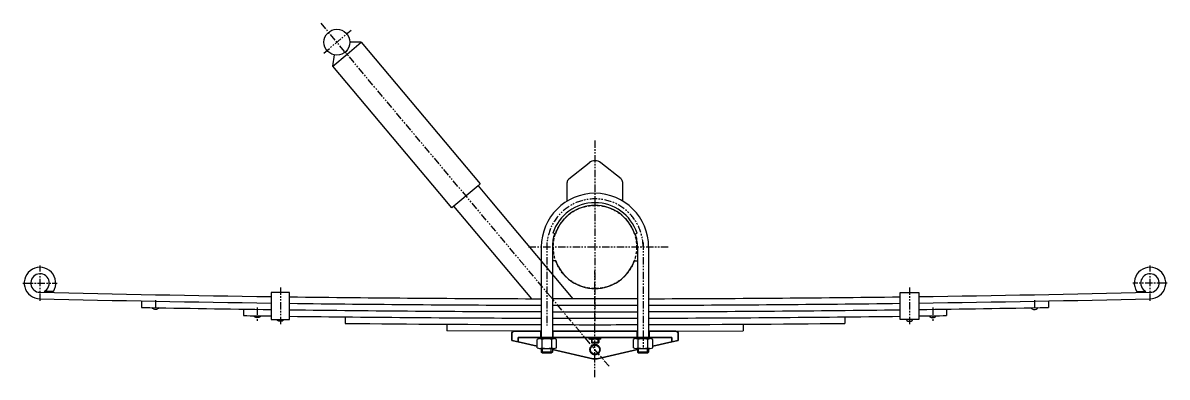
# Model space of a CAD drawing. Header units: millimetres. Extents: x -4667 to 8941, y -1665 to 5310.
# Drawn here: x -2111 to -875, y -276 to 107 of the extents above; entities that cross this region are included whole.
import ezdxf

# ---------------------------------------------------------------- set-up
doc = ezdxf.new("R2010")
doc.units = ezdxf.units.MM
doc.linetypes.add('DASHED2', pattern=[9.525, 6.35, -3.175])
doc.linetypes.add('PHANTOM2', pattern=[31.75, 15.875, -3.175, 3.175, -3.175, 3.175, -3.175])
for name, color, linetype in [('双点划线、', 3, 'PHANTOM2'), ('细实线', 3, 'CONTINUOUS'), ('虚线', 4, 'DASHED2')]:
    doc.layers.add(name, color=color, linetype=linetype)
doc.layers.add('粗实线', color=2, linetype='CONTINUOUS', lineweight=30)

msp = doc.modelspace()

# ---------------------------------------------------------------- linework, layer by layer
at = {"layer": '双点划线、', "ltscale": 0.5}
for p, q in [((-1477.8, -263.8), (-1789.4, 107.5)), ((-1786.1, 74.8), (-1756.6, 99.5)), ((-1493, -19.6), (-1493, -215.1)), ((-1564.7, -134.8), (-1412.6, -134.8)), ((-1545, -129.8), (-1545, -219.6)), ((-1441, -129.8), (-1441, -243.6)), ((-2092.8, -193.2), (-2092.8, -154.9)), ((-1493, -275.5), (-1493, -160.6)), ((-893.1, -193.2), (-893.1, -154.9)), ((-2111.3, -173.8), (-2074.4, -173.8)), ((-1833, -178.5), (-1833, -219.1)), ((-1153, -178.5), (-1153, -219.1)), ((-874.6, -173.8), (-911.5, -173.8)), ((-1968, -192.3), (-1968, -201.6)), ((-1018, -192.3), (-1018, -201.6)), ((-1858, -200.3), (-1858, -215.4)), ((-1128, -200.3), (-1128, -215.4))]:
    msp.add_line(p, q, dxfattribs=at)
msp.add_arc((-1493, -134.8), 52, 0, 180, dxfattribs=at)
at = {"layer": '粗实线', "ltscale": 0.5}
for p, q in [((-1745.7, 86.5), (-1757.9, 86.6)), ((-1761, 73.6), (-1745.7, 86.5)), ((-1745.7, 86.5), (-1617.1, -66.7)), ((-1776.3, 60.8), (-1761, 73.6)), ((-1776.3, 60.8), (-1774.4, 72.9)), ((-1660.6, -77.1), (-1776.3, 60.8)), ((-1521.1, -61.3), (-1499.2, -43.7)), ((-1464.8, -61.3), (-1486.7, -43.7)), ((-1619.4, -68.7), (-1647.8, -92.4)), ((-1617.1, -66.7), (-1619.4, -68.7)), ((-1619.4, -68.7), (-1606.6, -84)), ((-1523, -85.2), (-1523, -65.2)), ((-1463, -85.2), (-1463, -65.2)), ((-1647.8, -92.4), (-1660.6, -77.1)), ((-1606.6, -84), (-1516.9, -190.8)), ((-1561.3, -190.8), (-1645.5, -90.5)), ((-1535.7, -120.7), (-1538.5, -119.8)), ((-1450.2, -120.7), (-1447.5, -119.8)), ((-1551, -134.8), (-1551, -232.8)), ((-1539, -134.8), (-1539, -232.8)), ((-1447, -134.8), (-1447, -232.8)), ((-1435, -134.8), (-1435, -232.8)), ((-1535.4, -149.8), (-1539, -149.8)), ((-1450.5, -149.8), (-1447, -149.8)), ((-2078.4, -182.8), (-2088.4, -182.8)), ((-1823, -184.1), (-1843, -184.1)), ((-1843, -184.1), (-1843, -213.1)), ((-1823, -213.1), (-1823, -184.1)), ((-1163, -184.1), (-1143, -184.1)), ((-1163, -213.1), (-1163, -184.1)), ((-1143, -184.1), (-1143, -213.1)), ((-907.6, -182.8), (-897.5, -182.8)), ((-1983, -193.2), (-1983, -200.2)), ((-1003, -193.2), (-1003, -200.2)), ((-1873, -202), (-1873, -209)), ((-1113, -202), (-1113, -209)), ((-1843, -213.1), (-1823, -213.1)), ((-1763, -210.4), (-1763, -217.4)), ((-1653, -218.3), (-1653, -225.3)), ((-1333, -218.3), (-1333, -225.3)), ((-1223, -210.4), (-1223, -217.4)), ((-1143, -213.1), (-1163, -213.1)), ((-1580, -225.8), (-1653, -225.3)), ((-1555.4, -243.7), (-1555.4, -234.7)), ((-1552.8, -233.8), (-1537.2, -233.8)), ((-1552, -233.8), (-1552, -232.8)), ((-1545, -233.8), (-1552, -233.8)), ((-1550.2, -243.7), (-1550.2, -234.7)), ((-1545, -233.8), (-1546, -232.8)), ((-1545, -232.8), (-1533.5, -232.8)), ((-1545, -233.8), (-1538, -233.8)), ((-1543, -233.8), (-1544, -232.8)), ((-1539.8, -243.7), (-1539.8, -234.7)), ((-1447, -225.8), (-1539, -225.8)), ((-1538, -233.8), (-1538, -232.8)), ((-1534.6, -243.7), (-1534.6, -234.7)), ((-1499.5, -233.9), (-1499.5, -232.8)), ((-1499.5, -233.9), (-1498.7, -234.6)), ((-1487.2, -234.6), (-1498.7, -234.6)), ((-1493, -232.8), (-1493, -233.9)), ((-1487.2, -234.6), (-1486.5, -233.9)), ((-1486.5, -233.9), (-1486.5, -232.8)), ((-1451.4, -243.7), (-1451.4, -234.7)), ((-1448.8, -233.8), (-1433.2, -233.8)), ((-1448, -233.8), (-1448, -232.8)), ((-1441, -233.8), (-1448, -233.8)), ((-1446.2, -243.7), (-1446.2, -234.7)), ((-1441, -233.8), (-1442, -232.8)), ((-1441, -232.8), (-1429.5, -232.8)), ((-1441, -233.8), (-1434, -233.8)), ((-1439, -233.8), (-1440, -232.8)), ((-1435.8, -243.7), (-1435.8, -234.7)), ((-1434, -233.8), (-1434, -232.8)), ((-1430.6, -243.7), (-1430.6, -234.7)), ((-1406, -225.8), (-1333, -225.3)), ((-1552.8, -244.6), (-1537.2, -244.6)), ((-1448.8, -244.6), (-1433.2, -244.6))]:
    msp.add_line(p, q, dxfattribs=at)
at = {"layer": '粗实线', "lineweight": 35, "ltscale": 0.175}
for p, q in [((-1583, -228.8), (-1583, -235.8)), ((-1551.5, -232.8), (-1551.5, -225.8)), ((-1538.5, -232.8), (-1538.5, -225.8)), ((-1447.5, -232.8), (-1447.5, -225.8)), ((-1434.5, -232.8), (-1434.5, -225.8)), ((-1403, -228.8), (-1403, -235.8))]:
    msp.add_line(p, q, dxfattribs=at)
at = {"layer": '粗实线', "lineweight": 35}
for p, q in [((-1551.5, -225.8), (-1580, -225.8)), ((-1551.5, -232.8), (-1576, -232.8)), ((-1447.5, -225.8), (-1538.5, -225.8)), ((-1447.5, -232.8), (-1538.5, -232.8)), ((-1406, -225.8), (-1435, -225.8)), ((-1410, -232.8), (-1434.5, -232.8)), ((-1555.4, -242), (-1576, -237.4)), ((-1495.2, -255.6), (-1539, -245.7)), ((-1490.8, -255.6), (-1447, -245.7)), ((-1430.6, -242), (-1410, -237.4))]:
    msp.add_line(p, q, dxfattribs=at)
at = {"layer": '粗实线', "lineweight": 35, "ltscale": 0.114375}
for p, q in [((-1576, -232.8), (-1576, -237.4)), ((-1410, -232.8), (-1410, -237.4))]:
    msp.add_line(p, q, dxfattribs=at)
at = {"layer": '粗实线', "lineweight": 35, "ltscale": 0.1625}
for p, q in [((-1545, -232.8), (-1551.5, -232.8)), ((-1538.5, -232.8), (-1545, -232.8)), ((-1441, -232.8), (-1447.5, -232.8)), ((-1434.5, -232.8), (-1441, -232.8))]:
    msp.add_line(p, q, dxfattribs=at)
at = {"layer": '粗实线'}
for p, q in [((-1496.8, -234.6), (-1496.8, -238.1)), ((-1488.8, -234.6), (-1488.8, -238.1)), ((-1551, -244.6), (-1551, -248.4)), ((-1539, -244.6), (-1539, -248.4)), ((-1496, -238.9), (-1496.8, -238.1)), ((-1488.8, -238.1), (-1496.8, -238.1)), ((-1489.6, -238.9), (-1496, -238.9)), ((-1488.8, -238.1), (-1489.6, -238.9)), ((-1447, -244.6), (-1447, -248.4)), ((-1435, -244.6), (-1435, -248.4)), ((-1549.8, -249.6), (-1551, -248.4)), ((-1539, -248.4), (-1551, -248.4)), ((-1540.2, -249.6), (-1549.8, -249.6)), ((-1539, -248.4), (-1540.2, -249.6)), ((-1445.8, -249.6), (-1447, -248.4)), ((-1435, -248.4), (-1447, -248.4)), ((-1436.2, -249.6), (-1445.8, -249.6)), ((-1435, -248.4), (-1436.2, -249.6))]:
    msp.add_line(p, q, dxfattribs=at)
at = {"layer": '粗实线', "lineweight": 35, "ltscale": 0.179375}
for p, q in [((-1583, -235.8), (-1576, -237.4)), ((-1403, -235.8), (-1410, -237.4))]:
    msp.add_line(p, q, dxfattribs=at)
at = {"layer": '粗实线', "ltscale": 0.5}
for centre, radius in [((-1771.9, 86.6), 14), ((-1493, -245.8), 5)]:
    msp.add_circle(centre, radius, dxfattribs=at)
at = {"layer": '粗实线', "lineweight": 35}
msp.add_circle((-1493, -245.8), 5.5, dxfattribs=at)
at = {"layer": '粗实线', "ltscale": 0.5}
for centre, radius, start, end in [((-1493, -51.5), 10, 51.1043, 128.8957), ((-1518, -65.2), 5, 128.8957, 180), ((-1468, -65.2), 5, 0, 51.1043), ((-1493, -134.8), 58, 0, 180), ((-1493, -134.8), 47.9, 18.2512, 161.7488), ((-1493, -134.8), 45, 18.2512, 161.7488), ((-1493, -134.8), 46, 161.7488, 180), ((-1493, -134.8), 46, 0, 18.2512), ((-2092.8, -173.8), 17, 328.0343, 270), ((-1493, -134.8), 45, 199.4712, 340.5288), ((-893.1, -173.8), 17, 270, 211.9657), ((-2092.8, -173.8), 10, 295.8419, 270), ((-893.1, -173.8), 10, 270, 244.1581), ((-1493, 25520), 25710.8, 268.66316, 269.22001), ((-1493, 25520), 25710.8, 270.77999, 271.33684), ((-1493, 25520), 25717.8, 268.66316, 269.22022), ((-1493, 25520), 25710.8, 269.26458, 269.87075), ((-1493, 25520), 25717.8, 269.26478, 269.87078), ((-1516, -15262.6), 15071.8, 89.91257, 90.08743), ((-1493, 25520), 25717.8, 269.89752, 270), ((-1470, -15262.6), 15071.8, 89.91257, 90.08743), ((-1493, 25520), 25717.8, 270, 270.10248), ((-1493, 25520), 25710.8, 270.12925, 270.73542), ((-1493, 25520), 25717.8, 270.12922, 270.73522), ((-1493, 25520), 25717.8, 270.77978, 271.33684), ((-1493, 25520), 25724.8, 268.90858, 269.22044), ((-1493, 25520), 25731.8, 269.15384, 269.22065), ((-1493, 25520), 25724.8, 269.26498, 269.87082), ((-1493, 25520), 25731.8, 269.26518, 269.87085), ((-1493, 25520), 25724.8, 269.89755, 270), ((-1493, 25520), 25724.8, 270, 270.10245), ((-1493, 25520), 25724.8, 270.12918, 270.73502), ((-1493, 25520), 25731.8, 270.12915, 270.73482), ((-1493, 25520), 25724.8, 270.77956, 271.09142), ((-1493, 25520), 25731.8, 270.77935, 270.84616), ((-1493, 25520), 25738.8, 269.39896, 269.87089), ((-1493, 25520), 25731.8, 269.89757, 270), ((-1493, 25520), 25738.8, 269.8976, 270), ((-1493, 25520), 25731.8, 270, 270.10243), ((-1493, 25520), 25738.8, 270, 270.1024), ((-1493, 25520), 25738.8, 270.12911, 270.60104), ((-1552.8, -238), 4.2, 51.7868, 128.2132), ((-1545, -249.3), 15.4, 70.3471, 109.6529), ((-1537.2, -238), 4.2, 51.7868, 128.2132), ((-1496.2, -226.1), 8.45, 247.3801, 292.6199), ((-1489.7, -226.1), 8.45, 247.3801, 292.6199), ((-1448.8, -238), 4.2, 51.7868, 128.2132), ((-1441, -249.3), 15.4, 70.3471, 109.6529), ((-1433.2, -238), 4.2, 51.7868, 128.2132), ((-1552.8, -240.4), 4.2, 231.7868, 308.2132), ((-1545, -229.2), 15.4, 250.3471, 289.6529), ((-1537.2, -240.4), 4.2, 231.7868, 308.2132), ((-1448.8, -240.4), 4.2, 231.7868, 308.2132), ((-1441, -229.2), 15.4, 250.3471, 289.6529), ((-1433.2, -240.4), 4.2, 231.7868, 308.2132)]:
    msp.add_arc(centre, radius, start, end, dxfattribs=at)
at = {"layer": '粗实线', "lineweight": 35}
for centre, radius, start, end in [((-1580, -228.8), 3, 90, 180), ((-1406, -228.8), 3, 360, 90), ((-1493, -245.8), 10, 257.3196, 282.6804)]:
    msp.add_arc(centre, radius, start, end, dxfattribs=at)
at = {"layer": '粗实线', "ltscale": 0.5, "extrusion": (0, 0, -1)}
for centre in [(-1968, -200.4), (-1858, -209.2), (-1833, -213.1)]:
    msp.add_ellipse(centre, major_axis=(3.47, -0.05), ratio=0.595361, start_param=6.258506, end_param=9.400099, dxfattribs=at)
at = {"layer": '粗实线', "ltscale": 0.5}
for centre in [(-1128, -209.2), (-1018, -200.4), (-1153, -213.1)]:
    msp.add_ellipse(centre, major_axis=(-3.47, -0.05), ratio=0.595361, start_param=6.258506, end_param=9.400099, dxfattribs=at)
at = {"layer": '细实线'}
for p, q in [((-1496, -238.9), (-1496, -234.6)), ((-1489.6, -238.9), (-1489.6, -234.6)), ((-1549.8, -249.6), (-1549.8, -244.6)), ((-1540.2, -249.6), (-1540.2, -244.6)), ((-1445.8, -249.6), (-1445.8, -244.6)), ((-1436.2, -249.6), (-1436.2, -244.6))]:
    msp.add_line(p, q, dxfattribs=at)
at = {"layer": '虚线', "ltscale": 0.5}
msp.add_circle((-1493, -134.8), 45, dxfattribs=at)

doc.saveas('drawing.dxf')
